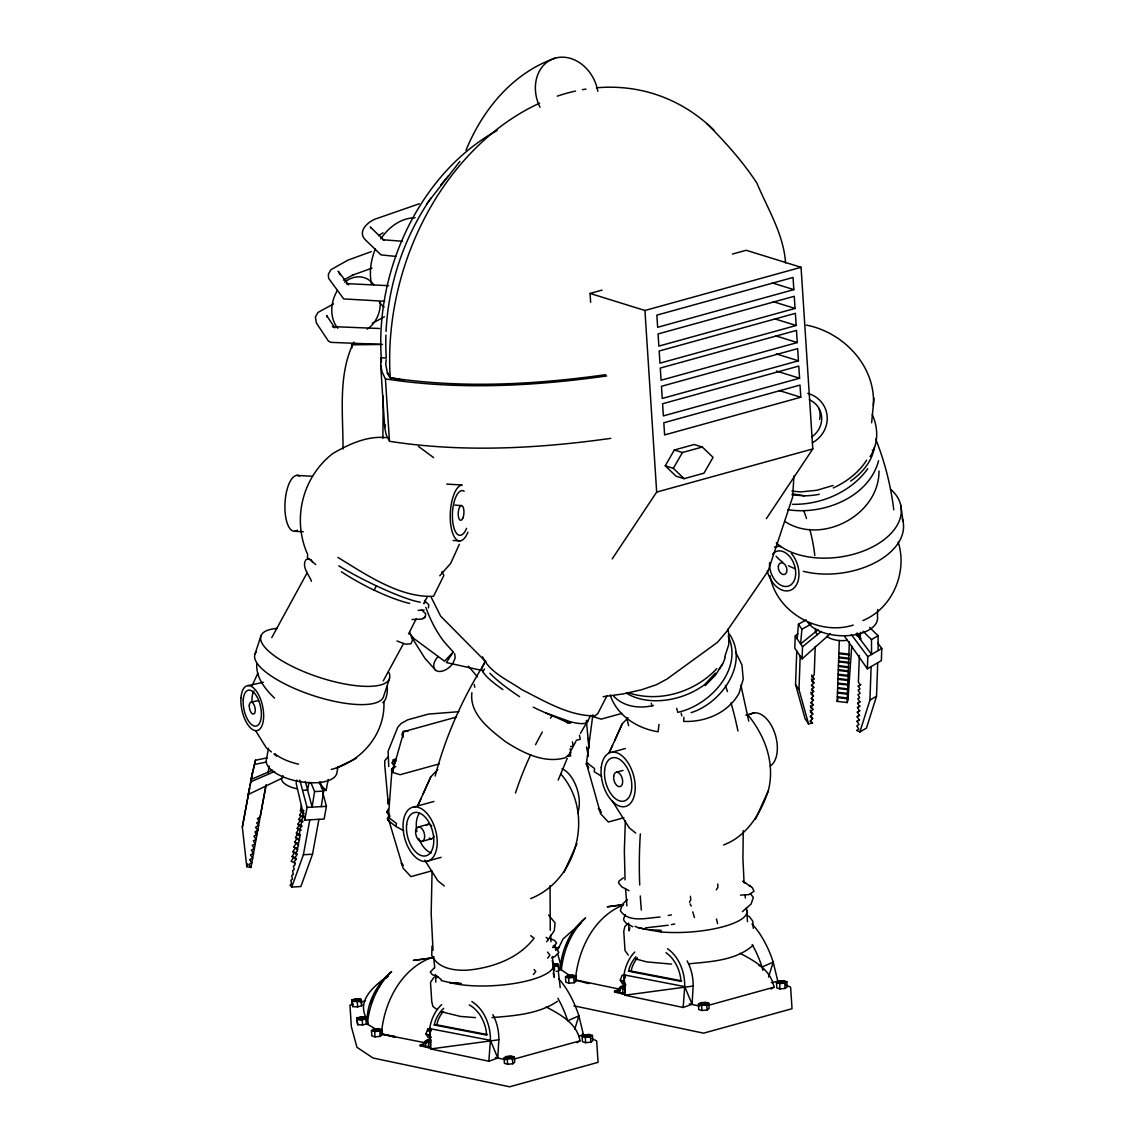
<?xml version="1.0" encoding="UTF-8"?>
<svg xmlns="http://www.w3.org/2000/svg" width="1144" height="1144" viewBox="0 0 1144 1144"><rect width="100%" height="100%" fill="white"/><g stroke="black" fill="none" stroke-linecap="round" stroke-linejoin="round"><path stroke-width="1.5" d="M588.488 738.452L588.974 748.262M694.422 917.545L692.778 911.868M717.574 923.58L716.487 919.004M432.003 946.002L431.731 955.14C437.68 968.525 454.068 970.713 467.024 970.198C491.934 967.996 518.532 958.629 534.062 938.223L530.73 935.692M878.992 470.985C879.293 514.957 821.664 545.488 784.956 521.535M550.049 885.67L550.264 930.315M743.271 830.644L742.914 858.086L744.072 882.911M797.911 633.79L795.223 635.978L794.794 648.147L802.073 658.901L830.387 633.619M810.767 720.634L812.483 723.165L808.508 723.809L805.076 718.732L795.552 684.527L796.753 651.036M808.508 723.809L798.984 689.589L800.185 656.098M802.073 658.901L802.516 646.732L795.223 635.978M815.515 628.471L815.386 631.931L817.288 634.72M815.229 646.374L814.213 674.717L811.897 677.119L814.07 678.807L811.754 681.195L813.927 682.882L811.339 685.456L813.756 687.444L811.439 689.832L813.613 691.476L811.024 694.051L813.456 696.038L811.125 698.483L813.298 700.328L810.71 702.917L813.127 704.904L810.538 707.478L812.969 709.466L810.381 712.04L812.812 714.028L810.209 716.616L812.64 718.604L810.052 721.178L812.483 723.165M851.708 646.346L847.918 700.428L847.175 702.559L837.151 701.358L839.324 640.511M847.175 702.559L849.349 641.712M859.359 655.426L858.4 682.01L860.145 684.884L858.257 686.085L860.002 688.96L858.114 690.161L860.074 693.293L857.943 694.723L859.687 697.611L857.8 698.755L859.759 701.873L857.642 703.317L859.387 706.263L857.485 707.607L859.444 710.739L857.328 712.183L859.273 715.3L857.156 716.745L859.115 719.876L856.999 721.321L858.944 724.438L856.827 725.882L858.786 729.014L856.67 730.444L859.888 731.946L866.48 728.084L876.519 696.238L877.72 662.748M860.231 639.296L860.474 632.375M877.677 642.942L881.795 648.448L881.352 660.617L867.381 668.797L867.81 656.642L851.336 634.605M859.888 731.946L869.926 700.099L871.127 666.609M877.705 609.48L877.448 616.559A35.864 18.59 2.1 0 1 849.306 635.535A35.864 18.59 2.1 0 1 807.979 622.536M380.237 302.059C380.795 312.526 375.918 323.237 367.195 329.172M381.052 362.462L381.252 357.757A204.933 158.23 -72.7 0 1 497.111 130.487M383.269 396.11L382.868 438.295M735.478 651.722L741.97 664.964L743.214 679.264L739.081 693.207C728.213 712.826 705.448 722.35 683.683 721.392L683.926 717.274M432.074 871.256L431.174 913.613L433.033 950.306M441.67 1004.604A40.455 30.645 86.4 0 0 429.672 1028.613L430.659 1048.948L488.846 1061.217L497.769 1058.028L498.841 1039.796A40.455 30.645 86.4 0 0 492.821 1014.656M625.325 821.077L624.352 850.921L625.053 879.865M634.791 952.008A40.455 30.645 86.4 0 0 623.981 974.874L624.967 995.209L683.154 1007.478L692.077 1004.289L693.15 986.056A40.455 30.645 86.4 0 0 687.129 960.917M793.95 475.832L792.635 497.097L768.153 570.942L726.497 631.717L717.488 642.327L667.009 679.035L656.542 684.67L641.369 689.818L622.979 693.95L603.174 696.682M392.063 768.625L388.374 817.316L396.425 823.408L396.024 826.511L403.818 830.73M488.846 1061.217L490.418 1040.325A40.455 30.645 86.4 0 0 471.871 1001.558M683.154 1007.478L684.727 986.6A40.455 30.645 86.4 0 0 667.553 948.719M388.788 439.939L386.1 434.477L384.713 427.427L380.666 365.007L381.252 357.757L386.286 358.015A202.13 156.084 -72.7 0 1 385.914 335.078M386.157 359.631L385.771 364.493L387.144 371.442L390.233 377.72L404.075 380.351M384.713 427.427L384.942 424.524M797.182 638.867L798.455 624.195L806.162 619.919M798.455 624.195L801.887 629.257L800.614 643.929L818.074 629.743M873.33 405.391C876.047 366.438 843.471 332.103 806.277 325.111M871.628 422.779L874.016 398.083M383.883 701.772C385.471 733.547 361.475 761.933 331.288 769.44M471.9 692.721C469.197 714.399 490.29 729.743 505.448 741.655C522.994 752.852 544.172 763.877 565.379 757.728L571.042 752.538L570.112 748.748M530.644 898.598C577.892 880.108 594.808 812.183 560.717 773.93M723.537 844.958C746.989 836.264 760.674 813.398 768.31 790.747C775.217 763.62 765.407 736.607 748.348 715.443M659.03 724.409L658.086 731.774C637.308 728.485 616.945 715.629 610.167 694.909M592.864 714.8L586.557 762.505L594.608 768.611L594.208 771.699L601.701 776.318M268.111 772.872L269.097 765.994M310.825 782.353L314.571 791.576L312.126 807.121L305.334 781.566M321.235 806.634L323.68 791.09L319.948 781.867M394.094 1037.122L381.41 1033.647C384.141 1001.543 401.744 967.366 433.919 956.684M395.152 1037.222L395.295 1036.435L381.324 1034.119L426.34 1042.985M561.289 970.484C563.277 950.864 571.056 931.616 585.585 917.931C569.969 930.186 561.89 949.591 560.017 968.982L570.842 976.304M589.103 983.583L589.246 982.796M251.78 863.234L250.893 867.467L246.761 866.68L242.328 827.083L252.424 772.901L250.093 785.599M268.483 748.276L266.352 759.902A35.864 15.172 10.4 0 0 298.484 781.381A35.864 15.172 10.4 0 0 336.837 773.144L338.052 766.494M265.923 785.428L260.16 816.93L257.414 818.618L259.373 821.192L256.642 822.865L258.601 825.439L255.555 827.226L257.729 830.201L254.983 831.888L256.957 834.405L253.911 836.178L256.084 839.167L253.339 840.897L255.269 843.643L252.223 845.416L254.383 848.405L251.351 850.192L253.51 853.167L250.479 854.954L252.638 857.928L249.607 859.716L251.766 862.705L248.734 864.478L250.893 867.467M266.166 784.698L259.373 821.192M296.796 780.065L296.182 783.44L304.762 820.076L324.109 819.047L326.426 806.363L322.808 792.735M304.147 813.527L300.429 810.796L301.387 805.533M303.732 810.095L299.242 834.605L299.857 837.794L298.47 838.852L299.07 842.056L297.683 843.114L298.384 846.589L296.811 847.876L297.426 851.064L296.053 852.066L296.739 855.54L295.181 856.827L295.767 860.088L294.351 861.303L295.052 864.778L293.479 866.065L294.18 869.54L292.607 870.841L293.307 874.316L291.734 875.603L292.435 879.078L290.862 880.365L291.563 883.84L289.99 885.127L291.749 887.029L300.872 886.543L312.512 854.253L318.919 819.319M309.009 782.367L307.593 790.075L302.559 790.347M304.762 820.076L307.092 807.378L299.842 780.122M291.749 887.029L303.403 854.74L309.795 819.805M321.578 788.459L326.111 790.518L328.156 779.421M272.572 770.184L251.051 779.464L255.498 760.202L267.424 757.814M242.328 827.083L249.607 787.93L248.219 794.551L282.411 778.02L282.911 775.618M246.761 866.68L247.347 863.863M257.729 830.201L258.601 825.982M258.601 825.439L259.473 821.22M256.084 839.167L256.971 834.934L255.527 832.946M256.957 834.405L257.843 830.172M254.383 848.405L255.269 844.186M255.269 843.643L256.142 839.424M252.638 857.928L253.525 853.71M253.51 853.167L254.397 848.948M251.766 862.705L252.652 858.472M629.786 927.913L629.086 930.873L628.585 923.079M251.937 775.232L255.498 760.202M307.722 554.397L307.378 557.586L315.787 564.578M412.083 619.533L421.893 619.047L425.311 616.945L425.668 613.77L421.335 609.623M428.428 607.936L428.786 604.747L424.453 600.614M469.269 1004.933A35.922 27.213 86.4 0 1 486.286 1031.273L486.586 1035.077L434.248 1024.981L435.163 1021.406A35.922 27.213 86.4 0 1 443.686 1008.35M434.248 1024.981L436.793 1024.824L437.709 1021.249A35.922 27.213 86.4 0 1 443.157 1011.482M666.037 952.709A35.922 27.213 86.4 0 1 680.594 977.534L680.894 981.352L628.557 971.242L629.486 967.667A35.922 27.213 86.4 0 1 635.907 956.727M628.557 971.242L631.102 971.084L632.031 967.509A35.922 27.213 86.4 0 1 637.465 957.742M435.163 776.075C445.602 736.393 462.462 698.483 484.284 663.749M878.563 460.76C868.897 497.497 822.865 515.429 787.816 509.652M574.76 1029.157L578.893 1015.858A40.455 13.413 66.4 0 0 558.658 978.835M768.553 977.076L773.201 962.133A40.455 13.413 66.4 0 0 751.994 924.095M724.795 656.756L728.828 644.401L728.571 632.389L727.541 629.329M254.912 654.225L260.946 636.007M389.489 678.606L383.454 696.825A67.71 20.935 18.3 0 1 308.394 693.95A67.71 20.935 18.3 0 1 256.327 651.823M837.151 701.358L837.894 699.227M393.693 765.436L392.178 762.948L393.364 759.73L396.096 759.001M431.031 1037.007L428.271 1037.751L425.954 1033.976L427.77 1029.1L430.53 1028.356M430.859 1037.536L429.315 1035.02L430.53 1031.759M625.94 985.055L622.579 984.012L620.262 980.236L622.079 975.36L624.838 974.616M625.167 983.797L623.623 981.28L625.439 976.404M370.942 1003.803L373.673 996.467M558.172 780.065L567.238 758.4M557.743 949.935L562.962 939.038L581.081 923.008M566.537 945.759L568.182 941.355M625.267 914.599L623.58 919.018L624.081 920.763L626.526 923.594L632.846 926.754M423.166 793.779L430.83 776.776L437.794 769.497M614.557 740.854L622.222 723.852L628.027 717.788M563.963 872.371L576.919 843.671M755.355 819.433L768.31 790.747M459.373 544.272L450.636 563.434L439.768 575.761M421.078 798.426L417.875 805.462L430.83 776.776M612.469 745.488L609.266 752.538L622.222 723.852M252.266 685.413L257.815 673.258M870.069 456.613C878.578 443.915 878.435 428.171 872.257 414.586M465.994 150.336C482.525 109.71 512.884 72.687 555.383 58.101A37.051 30.345 66.2 0 1 597.812 91.291M374.202 590.175L376.347 585.828A59.488 7.751 26.3 0 0 420.277 602.159M425.225 600.171L424.953 600.714A59.431 12.184 27.2 0 1 423.752 603.66L427.398 596.582M416.273 618.704L408.522 633.948M307.293 572.529L271.757 637.637M485.542 660.574L481.896 667.667A59.431 12.184 27.2 0 0 502.845 689.546M580.494 733.275L590.905 715.343M606.892 695.924L597.854 713.498L594.994 715.901C568.597 715.958 544.701 701.086 521.75 689.589C508.136 680.122 489.661 672.629 482.582 656.813M689.503 902.244L690.804 899.727L690.39 896.267M571.385 749.906L575.804 741.526M403.031 644.458L383.24 680.909M452.895 663.306L455.183 657.986L454.611 653.51M389.932 815.915L386.672 812.097L388.345 809.123M665.25 465.822L674.331 450.007L694.193 444.516L702.273 447.032L713.055 457.357L703.975 473.173L684.112 478.664L676.018 476.161L665.25 465.822L673.33 468.339L684.112 478.664M673.33 468.339L682.425 452.523L702.273 447.032M533.304 707.164A59.431 12.184 27.2 0 0 545.616 712.884L569.326 723.18L570.212 721.721A59.431 12.184 27.2 0 0 587.987 721.006M375.118 993.492L376.919 990.461M378.721 987.444L380.523 984.426M546.718 941.726L548.276 939.138L546.16 937.336M299.385 840.297L295.538 837.494L297.311 834.562L296.368 833.018L298.327 829.815L297.24 828.256L298.97 825.539L297.998 824.066L299.971 820.849L298.87 819.29L300.615 816.53L299.656 815.043L301.401 812.269M482.882 671.685L484.555 668.954M298.512 845.073L294.666 842.256L296.639 839.053M297.64 849.835L293.793 847.018L295.767 843.814M296.768 854.597L292.921 851.794L294.895 848.576M295.896 859.359L292.049 856.556L294.022 853.352M293.15 858.114L291.177 861.318L295.295 863.191M716.301 889.846L717.903 887.372L717.788 883.969M425.797 607.335A81.782 42.6 76 0 0 444.473 642.199L453.281 651.994L446.374 662.548L481.209 670.27M612.212 558.887L656.67 492.092L644.93 310.482L590.061 293.436L590.633 302.345M766.366 518.675L812.798 448.92L801.057 267.296L746.188 250.264L732.46 254.054M433.805 977.476L430.516 982.353L431.76 1001.672L432.861 1006.391L436.922 1009.537M718.933 669.383L722.608 663.935A59.431 41.213 -18.8 0 0 725.196 657.457M547.733 940.296L554.325 930.644L555.069 922.879L548.562 915M867.781 468.697C851.022 492.077 820.992 504.904 792.463 504.304M554.726 945.373L556.556 942.956L554.583 940.454L550.364 938.695M533.462 974.488L535.735 971.513L534.091 969.454M547.676 958.129L549.935 955.14L547.49 952.051M426.512 204.118L459.902 161.375M452.423 663.892L450.836 665.851A12.756 7.765 -42 0 1 435.75 670.355L424.882 658.243L411.497 636.979M390.032 822.879L387.401 818.718L389.518 816.158M353.868 342.099C337.709 374.446 343.157 413.785 343.014 449.034M386.171 978.106L388.417 975.575C375.003 985.198 355.598 1000.271 366.895 1019.061M388.045 756.913L384.77 760.56L384.756 765.336L388.317 804.132A63.521 17.932 -3.7 0 1 388.345 799.441M626.34 693.092A59.431 41.213 -18.8 0 0 704.747 684.512L715.386 673.158M453.281 651.994L444.516 661.175L414.428 638.938L410.153 634.191M716.788 668.625C694.951 692.077 659.416 702.959 628.614 692.849M627.441 899.599L622.608 904.017L620.32 910.638C628.628 923.451 647.718 917.645 660.059 917.073M628.17 923.537L624.896 926.44L623.766 931.287L625.024 950.607L628.285 955.111M752.938 945.43C735.692 960.688 710.495 961.632 688.616 963.849M434.205 967.881L430.287 972.1L432.275 974.602L437.88 976.947M802.516 646.732L821.306 631.445M371.471 1030.601L373.43 1029.114L378.578 1028.613L381.767 1029.586L382.11 1034.877L380.166 1036.364L375.003 1036.864L371.814 1035.892L371.471 1030.601L374.674 1031.573L379.822 1031.059L381.767 1029.586M425.168 1041.369L428.356 1042.341L428.7 1047.647L425.511 1046.674L425.168 1041.369L427.112 1039.882L430.544 1039.553M504.061 1058L506.02 1056.513L511.168 1056.012L514.357 1056.985L514.7 1062.275L512.755 1063.763L507.607 1064.277L504.404 1063.305L504.061 1058L507.264 1058.972L512.412 1058.472L514.357 1056.985M619.476 987.629L622.665 988.602L623.008 993.907L619.819 992.935L619.476 987.629L621.435 986.157L624.867 985.813M582.124 1036.421L584.083 1034.934L589.231 1034.419L592.42 1035.391L592.764 1040.697L590.804 1042.17L585.656 1042.684L582.468 1041.712L582.124 1036.421L585.313 1037.394L590.461 1036.879L592.42 1035.391M565.493 976.919L567.524 975.446L572.686 974.96L575.818 975.946L576.161 981.237L574.131 982.725L568.968 983.211L565.837 982.21L565.493 976.919L568.625 977.905L573.788 977.419L575.818 975.946M698.441 1004.217L700.471 1002.745L705.633 1002.258L708.765 1003.245L709.108 1008.55L707.078 1010.023L701.915 1010.509L698.784 1009.523L698.441 1004.217L701.572 1005.204L706.735 1004.718L708.765 1003.245M776.504 982.639L778.535 981.152L783.697 980.665L786.829 981.666L787.158 986.957L785.127 988.43L779.979 988.916L776.847 987.93L776.504 982.639L779.636 983.625L784.784 983.139L786.829 981.666M422.851 618.647L425.311 616.945M742.399 911.668L751.079 904.075L753.353 897.439L750.392 893.593M577.177 1042.742L580.037 1040.825C576.948 1023.308 560.446 1014.528 546.188 1006.963M771.127 989.102L774.002 987.186C770.899 969.669 754.411 960.889 740.139 953.324M378.564 235.65L383.011 232.804M557.486 1001.3C538.424 1014.199 514.314 1015.743 492.02 1017.588M856.112 633.776L871.571 654.439L871.485 639.596L878.077 635.735L869.612 627.441M867.81 656.642L881.795 648.448M858.257 686.085L860.889 684.541M857.642 703.317L860.274 701.772M869.926 700.099L876.519 696.238M857.485 707.607L860.116 706.062M857.328 712.183L859.959 710.638M857.156 716.745L859.787 715.2M856.999 721.321L859.63 719.776M801.887 629.257L811.139 624.123M343.486 280.151L353.539 274.632M333.59 303.918L317.96 312.441L315.372 317.06L316.359 322.937L328.399 341.084L330.788 342.356L380.666 344.358M372.286 323.309L384.427 316.774M336.379 767.996L356.428 758.257M862.891 620.548C892.406 608.565 907.836 572.086 898.169 542.042M623.409 877.82L618.875 881.209L618.604 883.054L621.807 886.886L629.043 890.718M250.55 781.867L274.703 771.456M622.951 905.119C593.479 917.245 578.163 949.734 575.361 980.008L588.045 983.482M551.737 957.771L554.954 956.556L558.873 952.323L556.885 949.82M371.285 251.623L348.005 260.117L330.859 269.741L328.357 274.331L328.614 278.335L343.7 298.913L384.756 301.272M691.133 712.612C720.863 703.503 749.606 664.092 729.514 634.276M352.123 275.289L372.029 268.139M430.358 1048.076L420.277 1045.816L420.234 1044.958L425.954 1042.913L425.997 1043.786M420.277 1045.816L423.137 1044.801M624.681 994.336L614.585 992.091L614.543 991.219L620.262 989.188L620.305 990.046M614.585 992.091L618.875 990.561M419.319 203.761L377.777 218.204C368.94 220.535 356.385 231.131 365.594 240.068L381.052 254.912L395.838 256.413M613.656 696.153C623.837 707.006 639.625 708.822 653.481 705.476M833.089 485.485L816.887 490.261L800.5 491.934L791.92 491.076M351.737 999.899L355.841 998.755L360.66 999.012L361.375 1000.442L361.718 1005.733L357.614 1006.877L352.795 1006.62L351.737 999.899L352.795 1006.62M352.452 1001.315L357.271 1001.586L361.375 1000.442M356.671 1018.003L360.775 1016.859L365.594 1017.116L366.309 1018.532L366.652 1023.837L362.548 1024.981L357.729 1024.724L356.671 1018.003L357.729 1024.724M357.386 1019.418L362.205 1019.69L366.309 1018.532M590.061 293.436L602.073 290.118M644.93 310.482L801.057 267.296M793.836 289.618L657.643 327.284L656.856 315.129L793.049 277.463L793.836 289.618L772.372 282.954M795.051 308.437L658.858 346.103L658.072 333.948L794.265 296.282L795.051 308.437L773.315 301.687M796.152 325.497L659.959 363.163L659.173 351.008L795.38 313.342L796.152 325.497L774.531 318.79M797.268 342.557L661.075 380.223L660.288 368.068L796.481 330.401L797.268 342.557L775.632 335.835M798.441 360.789L662.247 398.455L661.461 386.3L797.654 348.634L798.441 360.789L776.333 353.925M799.57 378.235L663.377 415.901L662.591 403.746L798.784 366.08L799.57 378.235L776.447 371.056M800.8 397.254L664.607 434.92L663.82 422.765L800.014 385.099L800.8 397.254L779.25 390.562M656.67 492.092L812.798 448.92M456.527 717.031L403.846 731.602L392.306 772.3L400.114 774.717L439.439 763.849M621.664 713.456L601.143 719.133L593.336 716.702M414.056 806.949L433.976 801.444M612.069 752.194L625.353 748.519M745.888 715.186L754.196 712.884M418.504 826.969L428.314 824.252M616.53 772.2L623.065 770.398M421.736 841.455A7.436 4.233 74.5 0 0 422.994 830.158A7.436 4.233 74.5 0 0 415.644 831.016A7.436 4.233 74.5 0 0 421.736 841.455L431.545 838.738M426.197 861.461A27.999 15.93 74.5 0 0 430.916 818.99A27.999 15.93 74.5 0 0 403.26 822.178A27.999 15.93 74.5 0 0 426.197 861.461L441.141 857.328M431.646 870.899L410.968 876.619L403.203 868.339L388.745 819.89M623.88 817.731L608.379 822.021L600.614 813.741L586.443 763.42M353.339 1004.16L349.95 1005.09L351.337 1026.597L356.957 1047.289L373.016 1058L509.623 1086.8L598.055 1062.347L596.668 1040.84L591.834 1038.609M360.117 1002.273L365.193 1000.871M555.755 948.176L559.144 947.232M514.214 1059.029L580.037 1040.825M708.179 1005.39L774.002 987.186M552.652 947.547L555.412 946.789L554.783 945.359M553.081 963.691L557.857 963.977L558.501 965.407L554.339 966.537L554.568 970.069M556.07 971.456L558.844 970.698L558.501 965.407M853.224 625.096C818.375 636.15 776.19 612.054 770.041 575.718M395.767 766.637L393.05 767.367L391.377 770.341L392.435 772.586M576.204 740.368L580.237 739.296L579.422 735.206M570.541 746.66L573.23 745.945L572.415 741.841M247.976 685.628L263.32 682.253M251.122 702.159L258.472 700.543M771.342 982.682L777.834 981.295L773.201 962.133L762.018 967.023L758.958 965.379M578.649 1036.064L583.511 1035.034L578.893 1015.858L567.696 1020.763A40.455 13.413 66.4 0 0 557.857 998.269M254.612 764.435L266.538 762.047M668.21 915.5L671.457 914.871M668.182 925.239L645.416 927.884M671.442 924.609L674.703 923.98M568.125 756.37L570.699 755.941L569.712 752.28M624.967 995.209L693.15 986.056M430.659 1048.948L498.841 1039.796M605.748 374.674C534.505 384.67 461.604 388.66 390.233 377.72L387.072 372.901M606.678 375.947C533.547 386.214 458.687 390.247 385.428 378.878L382.067 372.057L380.666 365.007M610.724 438.366C537.58 448.634 462.719 452.681 389.461 441.298L385.428 378.878M623.637 904.604L607.264 906.806L622.736 904.761M433.147 957.785L413.313 960.431L432.217 957.943M740.511 895.123L748.905 894.622L754.01 891.319L752.38 887.715L742.785 881.18L745.917 883.197M314.571 791.576L323.68 791.09M307.092 807.378L326.426 806.363M303.403 854.74L312.512 854.253M418.175 610.395L424.152 610.138M309.423 559.273L306.22 559.373C300.958 566.394 309.123 574.731 311.454 581.252M382.496 344.444L351.565 344.816L351.794 348.319M386.4 437.651C367.052 435.664 349.249 444.087 332.904 453.439C302.674 476.805 292.006 518.518 307.264 553.596M458.944 711.682L428.414 714.099L407.779 719.805L401.215 723.408L397.797 727.198L388.088 751.308L388.76 766.537M671.514 964.12L646.832 961.904L635.735 958.958M379.508 328.5L332.432 326.612L333.69 326.984M792.005 494.866L804.275 495.81A59.431 41.213 -18.8 0 0 819.304 494.279M388.66 285.685L346.375 283.612L347.562 284.012M296.854 475.389L312.312 476.29M446.732 484.112L462.19 485.013A27.999 10.754 -86.7 0 0 450.679 524.338A27.999 10.754 -86.7 0 0 467.939 532.189M454.854 505.147L461.375 505.534M294.651 531.274L303.246 531.774M453.124 540.497L459.988 540.897M402.488 241.255L383.068 239.782L384.055 240.254L370.27 227.027L371.5 228.328M475.475 1017.631L460.331 1016.415L441.398 1011.739M381.41 1033.647L382.611 1033.761M804.275 495.81L792.32 493.851M838.881 652.909L848.905 654.125M839.238 653.739L849.263 654.94M838.738 656.985L848.762 658.2M839.081 657.814L849.12 659.015M838.581 661.06L848.619 662.276M838.981 661.89L849.02 663.105M838.423 665.636L848.448 666.838M838.781 666.452L848.805 667.667M838.28 669.655L848.305 670.87M838.681 670.484L848.705 671.685M838.123 674.216L848.147 675.432M838.466 675.103L848.49 676.318M837.966 678.521L847.99 679.722M838.366 679.35L848.39 680.551M837.794 683.082L847.818 684.298M838.194 683.912L848.219 685.113M837.637 687.658L847.661 688.86M838.037 688.473L848.061 689.689M837.465 692.22L847.504 693.421M837.866 693.049L847.89 694.251M837.308 696.782L847.332 697.997M837.708 697.611L847.733 698.827M646.574 929.529L638.209 927.627A59.431 16.774 -3.7 0 1 635.049 926.297M649.835 930.072L661.275 932.002A59.431 16.774 -3.7 0 0 746.789 910.767L746.431 907.578M631.102 971.084L681.695 980.851M623.981 974.874L684.727 986.6L692.077 1004.289M436.793 1024.824L487.387 1034.591M429.672 1028.613L490.418 1040.325L497.769 1058.028M576.576 980.122L620.305 989.346M689.303 1003.889L699.656 1006.062M573.888 1005.819L703.589 1033.161L792.02 1008.708L790.618 987.201L785.799 984.97M495.352 1057.528L505.705 1059.701M625.353 977.276L624.181 977.005L625.124 993.593L614.543 991.219M431.045 1031.001L429.858 1030.744L430.716 1045.659M420.234 1044.958L430.816 1047.318M674.331 450.007L682.425 452.523M408.022 731.316L403.088 731.345L401.887 734.562L403.417 737.065M393.364 759.73L395.581 760.417L394.394 763.634L392.178 762.948M620.262 980.236L623.623 981.28M427.77 1029.1L431.131 1030.143M425.954 1033.976L429.315 1035.02M545.616 712.884L570.212 721.721M396.954 640.997L405.691 644.201L411.025 643.729L412.612 639.925L409.724 632.246M563.177 719.862L570.742 722.951M300.429 810.796L303.174 812.04M299.656 815.043L303.775 816.916M298.87 819.29L302.988 821.163M299.971 820.849L302.717 822.107M297.998 824.066L302.116 825.925M298.97 825.539L301.716 826.797M297.24 828.256L301.344 830.129M296.368 833.018L300.472 834.891M297.311 834.562L300.057 835.806M295.538 837.494L299.656 839.367M294.666 842.256L298.784 844.129M293.793 847.018L297.912 848.891M292.921 851.794L297.04 853.653M292.049 856.556L296.167 858.429M582.182 1034.147L585.399 1035.635M746.574 915.229L749.549 916.773L752.809 921.263L753.267 928.299M418.532 446.46L433.662 457.643M749.32 885.413L750.964 886.471M337.852 557.385C365.923 574.445 399.585 597.897 433.519 596.281L443.872 575.503L441.899 571.671M375.461 1028.985L367.324 1024.123C369.312 1004.504 377.105 985.256 391.634 971.571C376.362 984.183 365.608 1004.646 367.267 1024.495L368.296 1024.209L367.338 1020.691M386.672 812.097L388.874 813.67M387.973 820.405L396.024 826.511M635.735 833.089L629.229 827.841L612.412 801.143M444.344 886.014L437.837 880.78L424.753 860.116M271.414 751.937L266.252 747.761L255.727 730.873M273.988 754.039L276.576 756.127M564.049 719.848L567.724 723.094M706.806 123.538C725.082 141.856 742.685 161.39 756.87 183.083C767.867 209.195 783.583 234.062 785.585 263.034M863.019 631.302L871.485 639.596M274.56 698.126C265.179 689.203 255.841 677.577 256.785 663.892M486.1 662.09L440.654 616.158L431.216 597.325M319.305 783.34L326.111 790.518M477.42 676.776L468.382 666.208M387.401 818.718L389.432 821.063M403.303 865.307L401.272 862.962L401.873 864.778M348.62 284.928L338.209 271.2L339.997 274.717M844.787 636.622L867.381 668.797M811.496 675.003L814.07 678.807M811.339 679.078L813.927 682.882M812.04 684.913L813.756 687.444M811.897 688.931L813.613 691.476M810.867 692.234L813.456 696.038M811.582 697.797L813.298 700.328M811.411 702.359L813.127 704.904M810.395 705.662L812.969 709.466M795.552 684.527L798.984 689.589M810.224 710.238L812.812 714.028M810.924 716.072L812.64 718.604M857.142 632.932L861.132 638.852M334.806 327.856L326.612 315.472L327.356 317.346M310.896 559.459L312.727 562.376M728.285 636.279C743.414 669.612 709.28 705.691 677.748 712.326L676.69 708.293M690.104 903.874L691.219 906.077M361.718 1005.733L360.66 999.012M366.652 1023.837L365.594 1017.116M872.3 449.921L873.287 452.152M558.844 970.698L557.857 963.977M704.747 684.512L705.204 685.599L715.415 675.203L722.608 663.935M875.703 439.053C884.741 461.704 890.833 485.599 893.779 509.809M588.016 766.18L588.659 767.967L585.985 763.834M557.757 953.996L561.304 967.066M762.905 970.355L762.018 967.023A40.455 13.413 66.4 0 0 752.18 944.529M320.091 782.51L321.45 787.615M681.152 713.212L681.853 715.901M651.279 703.245L651.98 705.934M740.897 685.142L748.762 721.163M626.755 717.674L628.614 725.654M558.444 972.386L560.217 987.629M553.21 972.986L554.211 977.305L552.409 956.541M586.529 746.918L588.402 756.399M474.259 684.484L474.803 687.215M900.786 505.433L903.031 521.364M661.275 932.002L661.075 930.315L648.348 929.743L638.209 927.627M552.323 960.402L552.509 962.075A59.431 16.774 -3.7 0 1 520.534 982.339A59.431 16.774 -3.7 0 1 449.706 982.553L441.241 980.565L441.112 979.407L436.136 975.546L436.393 977.805A59.431 13.185 -6.4 0 1 435.492 974.459M434.749 967.824L433.69 957.385M745.044 894.637L745.359 897.997M626.912 905.848L625.525 888.488M586.371 720.42L588.817 746.875M550.55 935.191L551.008 941.741M784.784 983.139L785.127 988.43M779.636 983.625L779.979 988.916M746.789 910.767L747.49 921.678M706.735 1004.718L707.078 1010.023M701.572 1005.204L701.915 1010.509M590.461 1036.879L590.804 1042.17M585.313 1037.394L585.656 1042.684M573.788 977.419L574.131 982.725M568.625 977.905L568.968 983.211M555.412 946.789L555.641 950.321M512.412 1058.472L512.755 1063.763M507.264 1058.972L507.607 1064.277M435.435 975.904L435.835 982.138M381.252 357.757L381.481 361.318M379.822 1031.059L380.166 1036.364M374.674 1031.573L375.003 1036.864M362.205 1019.69L362.548 1024.981M357.271 1001.586L357.614 1006.877M878.077 635.735L878.163 650.578M596.396 87.816A241.856 186.744 -72.7 0 1 714.242 130.373M390.233 377.72A241.856 186.744 -72.7 0 1 539.625 103.16M557.271 96.153A241.856 186.744 -72.7 0 1 575.518 91.048M582.453 89.661A241.856 186.744 -72.7 0 1 585.942 89.089M386.057 331.488A202.13 156.084 -72.7 0 1 431.159 197.855M440.654 185.099A202.13 156.084 -72.7 0 1 448.534 175.776M539.997 107.293A37.051 30.345 66.2 0 1 555.369 58.087M384.127 307.178A49.306 38.067 -72.7 0 1 379.336 302.073M371.414 283.884A49.306 38.067 -72.7 0 1 375.404 248.934M380.78 238.924A49.306 38.067 -72.7 0 1 415.086 217.746M344.644 282.196A29.587 22.837 -72.7 0 1 373.788 284.756M337.823 328.271A29.587 22.837 -72.7 0 1 337.437 290.433M435.75 670.355A12.756 7.765 -42 0 1 438.181 656.499M466.58 528.342A22.408 8.609 -86.7 0 1 452.509 519.319A22.408 8.609 -86.7 0 1 464.178 491.205M297.497 530.13A27.999 10.754 -86.7 0 1 284.956 504.075A27.999 10.754 -86.7 0 1 299.614 476.147M389.017 672.743A67.71 20.935 18.3 0 1 306.778 672.858A67.71 20.935 18.3 0 1 277.434 628.371M298.47 764.149A35.864 15.172 10.4 0 1 274.774 753.71M297.326 788.817A17.489 7.407 10.4 0 1 281.653 778.335M387.23 686.128A22.951 10.51 77.6 0 1 382.811 702.673M252.037 702.216A18.375 8.408 77.6 0 1 253.882 690.947M409.695 603.431A59.431 12.184 27.2 0 1 341.398 571.728M376.347 585.828A59.431 7.751 26.3 0 1 338.781 565.837M807.778 393.393A27.999 26.684 -25.4 0 1 827.126 416.001A27.999 26.684 -25.4 0 1 812.326 442.771M809.351 399.728A22.408 21.35 -25.4 0 1 811.754 436.879M818.932 408.379A22.408 21.35 -25.4 0 1 819.647 419.476M902.201 518.418A67.71 40.884 -8 0 1 875.932 562.233A67.71 40.884 -8 0 1 803.288 571.299M795.137 568.725A67.71 40.884 -8 0 1 788.531 565.751M782.753 562.204A67.71 40.884 -8 0 1 776.104 556.27M890.461 489.16A67.71 40.884 -8 0 1 869.654 548.333A67.71 40.884 -8 0 1 776.29 542.828M858.415 633.647A17.489 9.066 2.1 0 1 857.013 635.864M847.103 640.268A17.489 9.066 2.1 0 1 826.826 636.364M791.405 553.439A22.951 15.387 70.9 0 1 792.849 588.946A22.951 15.387 70.9 0 1 767.238 570.899M774.431 547.247A22.951 15.387 70.9 0 1 781.195 546.703M772.586 554.211A18.375 12.312 70.9 0 1 793.764 563.363A18.375 12.312 70.9 0 1 785.628 586.5A18.375 12.312 70.9 0 1 769.569 562.791M874.345 447.29A59.431 41.213 -18.8 0 1 850.635 481.095M803.76 510.696A341.97 214.228 20.6 0 1 806.52 518.489M809.795 529.372A341.97 214.228 20.6 0 1 814.785 555.498M866.651 460.117A59.488 39.482 -23.9 0 1 833.304 487.93M515.486 792.978A341.97 311.654 -35.2 0 1 530.659 754.74M535.549 744.715A341.97 311.654 -35.2 0 1 542.327 732.031M550.464 718.217A341.97 311.654 -35.2 0 1 552.166 715.5M519.619 696.682A59.488 10.51 31.4 0 1 489.889 673.23M562.004 768.668A27.999 15.93 74.5 0 1 577.834 812.869M434.062 836.278A7.436 4.233 74.5 0 1 429.2 838.009M426.412 825.467A7.436 4.233 74.5 0 1 431.788 826.025M431.317 852.938A22.408 12.756 74.5 0 1 418.847 838.566M416.859 831.545A22.408 12.756 74.5 0 1 419.333 813.341M388.388 819.161A2.145 1.13 -40.9 0 1 388.417 818.446M389.289 817.188A2.145 1.13 -40.9 0 1 389.718 816.845M388.374 813.212A2.145 1.444 -54.5 0 1 387.83 812.712M387.702 811.84A2.145 1.444 -54.5 0 1 388.331 810.367M388.317 813.198A2.145 1.444 -54.5 0 1 388.088 812.898M388.059 811.511A2.145 1.444 -54.5 0 1 388.274 811.01M393.036 768.611A2.145 1.444 -54.5 0 0 393.078 771.456A2.145 1.444 -54.5 0 1 392.978 769.254M393.422 768.21A2.145 1.444 -54.5 0 1 394.294 767.71M393.593 761.089A2.145 1.659 -72.7 0 1 396.296 760.746M393.493 763.649A2.145 1.659 -72.7 0 0 394.165 764.221A2.145 1.659 -72.7 0 1 393.75 763.72M393.851 761.175A2.145 1.659 -72.7 0 1 396.253 760.474M403.217 735.263A2.145 1.659 -72.7 0 1 403.303 732.703M403.274 734.891A2.145 1.659 -72.7 0 1 403.332 733.29M359.845 1000.743A3.26 0.915 -3.7 0 1 357.843 1001.586M354.025 1001.515A3.26 0.915 -3.7 0 1 355.412 1000.013A3.26 0.915 -3.7 0 1 359.845 1000.499M428.142 1031.202A3.26 2.517 -72.7 0 1 428.628 1030.558M428.843 1035.72A3.26 2.517 -72.7 0 1 428.385 1035.206M430.745 1041.741A3.26 0.915 -3.7 0 1 427.098 1041.04A3.26 0.915 -3.7 0 1 430.802 1039.91M430.773 1042.37A3.26 0.915 -3.7 0 1 427.37 1041.998M427.17 1041.541A3.26 0.915 -3.7 0 1 430.845 1040.539M584.327 1037.036A3.26 0.915 -3.7 0 1 587.802 1035.577A3.26 0.915 -3.7 0 1 589.904 1036.936M506.692 1058.815A3.26 0.915 -3.7 0 1 507.335 1057.485A3.26 0.915 -3.7 0 1 511.883 1057.399A3.26 0.915 -3.7 0 1 511.239 1058.729M373.688 1031.23A3.26 0.915 -3.7 0 1 375.218 1029.972A3.26 0.915 -3.7 0 1 379.451 1030.058A3.26 0.915 -3.7 0 1 378.65 1031.33M364.536 1019.089A3.26 0.915 -3.7 0 1 359.545 1019.747A3.26 0.915 -3.7 0 1 359.602 1018.289A3.26 0.915 -3.7 0 1 364.564 1018.374M725.353 685.456A341.97 154.054 -79.7 0 1 727.498 691.634M731.002 702.874A341.97 154.054 -79.7 0 1 737.937 731.002M750.264 714.299A27.999 15.93 74.5 0 1 774.116 731.316A27.999 15.93 74.5 0 1 770.255 765.994M587.015 763.491A2.145 1.13 -40.9 0 1 587.515 762.648M587.258 763.777A2.145 1.13 -40.9 0 1 587.458 763.348M600.057 809.566A2.145 1.13 -40.9 0 1 599.785 809.409M641.326 910.038A341.97 194.68 74.5 0 1 640.283 895.952M639.725 885.07A341.97 194.68 74.5 0 1 640.34 833.933M623.151 981.995A3.26 2.517 -72.7 0 1 622.708 981.466M625.053 988.001A3.26 0.915 -3.7 0 1 621.406 987.301A3.26 0.915 -3.7 0 1 625.11 986.171M625.096 988.63A3.26 0.915 -3.7 0 1 621.678 988.259M621.478 987.801A3.26 0.915 -3.7 0 1 625.153 986.8M553.224 945.788A3.26 0.915 -3.7 0 1 553.253 946.903M553.281 964.235A3.26 0.915 -3.7 0 1 556.985 964.921A3.26 0.915 -3.7 0 1 553.338 966.051M553.324 964.864A3.26 0.915 -3.7 0 1 556.57 965.107A3.26 0.915 -3.7 0 1 556.37 966.137M567.667 977.605A3.26 0.915 -3.7 0 1 571.056 976.132A3.26 0.915 -3.7 0 1 573.258 977.462M701.043 1005.09A3.26 0.915 -3.7 0 1 701.615 1003.76A3.26 0.915 -3.7 0 1 706.177 1003.645A3.26 0.915 -3.7 0 1 705.605 1004.975M778.449 982.853A3.26 0.915 -3.7 0 1 782.882 981.852A3.26 0.915 -3.7 0 1 784.269 983.182M778.678 983.311A3.26 0.915 -3.7 0 1 778.449 983.096M461.218 983.611L449.706 982.553L461.218 983.611M600.443 810.824L598.398 808.479L601.072 812.626L600.443 810.824M462.905 518.06A7.436 2.86 -86.7 0 0 462.104 505.734A7.436 2.86 -86.7 0 0 458.243 515.072A7.436 2.86 -86.7 0 0 462.905 518.06M240.984 697.64A22.951 10.51 77.6 0 0 256.571 730.659A22.951 10.51 77.6 0 0 259.259 696.124A22.951 10.51 77.6 0 0 240.984 697.64M243.243 699.742A18.375 8.408 77.6 0 0 255.713 726.154A18.375 8.408 77.6 0 0 257.858 698.526A18.375 8.408 77.6 0 0 243.243 699.742M249.278 705.347A6.106 2.788 77.6 0 0 253.41 714.128A6.106 2.788 77.6 0 0 254.125 704.947A6.106 2.788 77.6 0 0 249.278 705.347M778.335 566.251A6.106 4.09 70.9 0 0 784.098 574.56A6.106 4.09 70.9 0 0 785.413 565.222A6.106 4.09 70.9 0 0 778.335 566.251M406.635 824.581A22.408 12.756 74.5 0 0 424.982 856.012A22.408 12.756 74.5 0 0 428.757 822.035A22.408 12.756 74.5 0 0 406.635 824.581M354.583 1001.014A3.26 0.915 -3.7 0 0 359.802 1000.113A3.26 0.915 -3.7 0 0 355.369 999.398A3.26 0.915 -3.7 0 0 354.583 1001.014M585.299 1036.736A3.26 0.915 -3.7 0 0 590.518 1035.835A3.26 0.915 -3.7 0 0 586.086 1035.12A3.26 0.915 -3.7 0 0 585.299 1036.736M507.25 1058.329A3.26 0.915 -3.7 0 0 512.469 1057.414A3.26 0.915 -3.7 0 0 508.036 1056.698A3.26 0.915 -3.7 0 0 507.25 1058.329M374.66 1030.93A3.26 0.915 -3.7 0 0 379.879 1030.015A3.26 0.915 -3.7 0 0 375.447 1029.3A3.26 0.915 -3.7 0 0 374.66 1030.93M359.516 1019.118A3.26 0.915 -3.7 0 0 364.736 1018.217A3.26 0.915 -3.7 0 0 360.303 1017.502A3.26 0.915 -3.7 0 0 359.516 1019.118M601.272 767.409A27.999 15.93 74.5 0 0 624.209 806.706A27.999 15.93 74.5 0 0 628.928 764.235A27.999 15.93 74.5 0 0 601.272 767.409M604.647 769.812A22.408 12.756 74.5 0 0 622.994 801.258A22.408 12.756 74.5 0 0 626.769 767.266A22.408 12.756 74.5 0 0 604.647 769.812M613.656 776.247A7.436 4.233 74.5 0 0 619.748 786.686A7.436 4.233 74.5 0 0 621.006 775.403A7.436 4.233 74.5 0 0 613.656 776.247M568.668 977.291A3.26 0.915 -3.7 0 0 573.845 976.361A3.26 0.915 -3.7 0 0 569.354 975.675A3.26 0.915 -3.7 0 0 568.668 977.291M701.615 1004.589A3.26 0.915 -3.7 0 0 706.792 1003.66A3.26 0.915 -3.7 0 0 702.302 1002.973A3.26 0.915 -3.7 0 0 701.615 1004.589M779.665 983.011A3.26 0.915 -3.7 0 0 784.856 982.081A3.26 0.915 -3.7 0 0 780.365 981.38A3.26 0.915 -3.7 0 0 779.665 983.011"/></g></svg>
